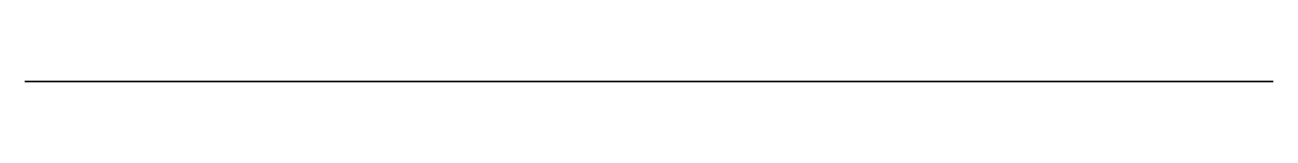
# Model space of a CAD drawing. Header units: millimetres. Extents: x 126.2 to 144.9, y 0 to 0.
import ezdxf

# ---------------------------------------------------------------- set-up
doc = ezdxf.new("R2010")
doc.units = ezdxf.units.MM
doc.layers.get('0').update_dxf_attribs({"color": 194, "true_color": 0x551cb1})

msp = doc.modelspace()

# ---------------------------------------------------------------- linework, layer by layer
at = {"color": 121, "true_color": 0xa6e5e5}
msp.add_polyline3d([(134.638, 0, 33.842), (134.335, 0, 34.171), (134.034, 0, 34.539), (133.739, 0, 34.935), (133.456, 0, 35.352), (133.188, 0, 35.779), (132.94, 0, 36.207), (132.718, 0, 36.628), (132.525, 0, 37.033), (132.355, 0, 37.429), (132.201, 0, 37.831), (132.061, 0, 38.238), (131.937, 0, 38.65), (131.827, 0, 39.065), (131.733, 0, 39.485), (131.653, 0, 39.908), (131.588, 0, 40.334), (132.159, 0, 40.346), (132.442, 0, 40.366), (132.722, 0, 40.4), (132.86, 0, 40.422), (132.996, 0, 40.45), (133.13, 0, 40.482), (133.262, 0, 40.52), (133.391, 0, 40.564), (133.518, 0, 40.614), (133.642, 0, 40.671), (133.763, 0, 40.735), (133.885, 0, 40.807), (134.004, 0, 40.883), (134.12, 0, 40.964), (134.232, 0, 41.049), (134.342, 0, 41.138), (134.448, 0, 41.232), (134.551, 0, 41.329), (134.65, 0, 41.43), (134.745, 0, 41.535), (134.836, 0, 41.644), (134.923, 0, 41.756), (135.007, 0, 41.872), (135.086, 0, 41.991), (135.16, 0, 42.113), (135.23, 0, 42.239), (135.296, 0, 42.368), (135.356, 0, 42.498), (135.411, 0, 42.63), (135.461, 0, 42.764), (135.506, 0, 42.899), (135.545, 0, 43.035), (135.579, 0, 43.172), (135.608, 0, 43.31), (135.631, 0, 43.449), (135.65, 0, 43.588), (135.663, 0, 43.728), (135.671, 0, 43.868), (135.674, 0, 44.009), (135.671, 0, 44.149), (135.663, 0, 44.289), (135.65, 0, 44.429), (135.632, 0, 44.569), (135.608, 0, 44.71), (135.579, 0, 44.85), (135.544, 0, 44.988), (135.504, 0, 45.125), (135.459, 0, 45.26), (135.41, 0, 45.393), (135.355, 0, 45.525), (135.295, 0, 45.654), (135.23, 0, 45.78), (135.161, 0, 45.904), (135.087, 0, 46.026), (135.009, 0, 46.145), (134.926, 0, 46.261), (134.839, 0, 46.374), (134.747, 0, 46.483), (134.651, 0, 46.589), (134.559, 0, 46.682), (134.464, 0, 46.769), (134.364, 0, 46.851), (134.261, 0, 46.928), (134.154, 0, 47.001), (134.044, 0, 47.068), (133.93, 0, 47.131), (133.814, 0, 47.19), (133.694, 0, 47.244), (133.571, 0, 47.294), (133.318, 0, 47.383), (133.055, 0, 47.458), (132.783, 0, 47.519), (132.504, 0, 47.569), (132.218, 0, 47.608), (131.632, 0, 47.658), (130.436, 0, 47.687), (130.435, 0, 52.458), (126.153, 0, 52.458), (126.153, 0, -114.849), (144.946, 0, -114.849), (144.946, 0, 22.376), (141.13, 0, 22.527), (141.114, 0, 23.893), (141.084, 0, 24.585), (141.027, 0, 25.275), (140.938, 0, 25.955), (140.878, 0, 26.289), (140.807, 0, 26.619), (140.725, 0, 26.942), (140.629, 0, 27.259), (140.519, 0, 27.568), (140.394, 0, 27.869), (140.251, 0, 28.172), (140.096, 0, 28.471), (139.93, 0, 28.766), (139.753, 0, 29.055), (139.566, 0, 29.337), (139.369, 0, 29.612), (139.164, 0, 29.879), (138.95, 0, 30.138), (138.727, 0, 30.385), (138.488, 0, 30.628), (137.969, 0, 31.102), (136.832, 0, 32.017), (135.676, 0, 32.918), (135.133, 0, 33.375), (134.879, 0, 33.607)], close=True, dxfattribs=at)

doc.saveas('drawing.dxf')
